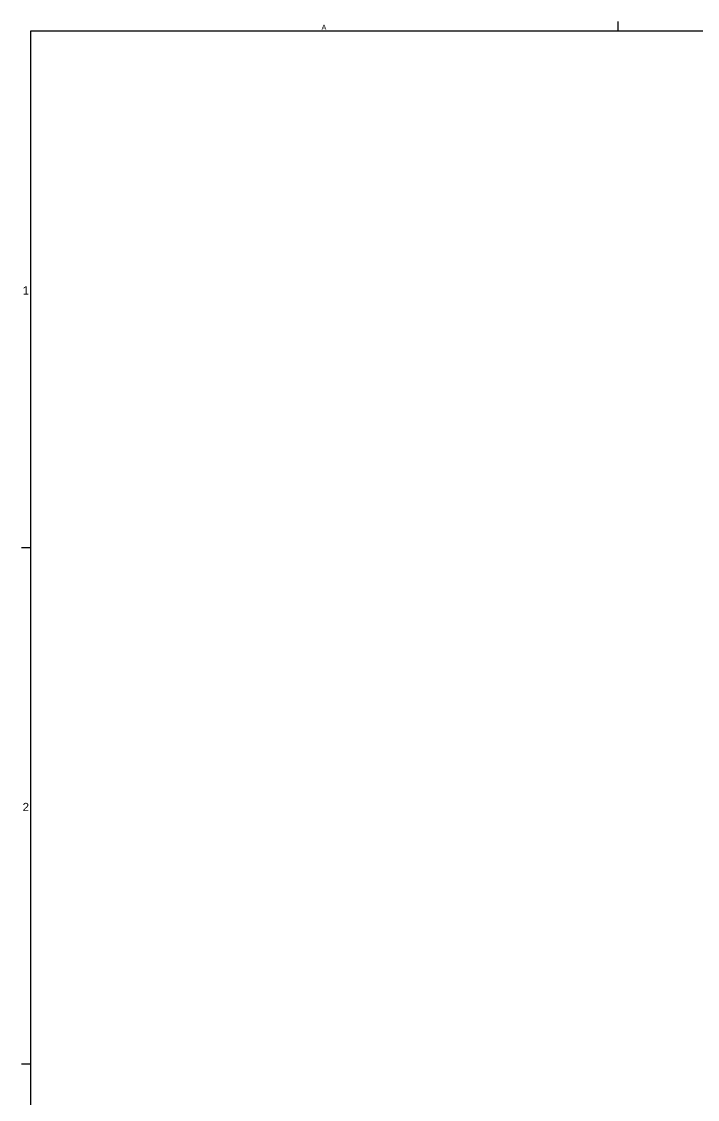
# Model space of a CAD drawing. Header units: inches. Extents: x 0 to 841, y -594 to 0.
# Drawn here: x 0 to 192.5, y -307.1 to 0 of the extents above; entities that cross this region are included whole.
import ezdxf

# ---------------------------------------------------------------- set-up
doc = ezdxf.new("R2010")
doc.units = ezdxf.units.IN
doc.header["$MEASUREMENT"] = 0
doc.styles.add('Arial0', font='arial.ttf', dxfattribs={"height": 2.265495})

msp = doc.modelspace()

# ---------------------------------------------------------------- linework, layer by layer
at = {"color": 18, "true_color": 0x000000}
for p, q in [((169.79, 0), (169.79, -2.65)), ((2.65, -2.65), (838.35, -2.65)), ((2.65, -591.35), (2.65, -2.65)), ((0, -149.82), (2.65, -149.82)), ((0, -297), (2.65, -297))]:
    msp.add_line(p, q, dxfattribs=at)

# ---------------------------------------------------------------- texts
at = {"color": 18, "true_color": 0x000000, "style": 'Arial0'}
for s, height, p in [('A', 1.45, (85.44, -2.32)), ('1', 2.34, (0.31, -77.78)), ('2', 2.34, (0.31, -224.96))]:
    msp.add_text(s, height=height, dxfattribs=at).set_placement(p)

doc.saveas('drawing.dxf')
